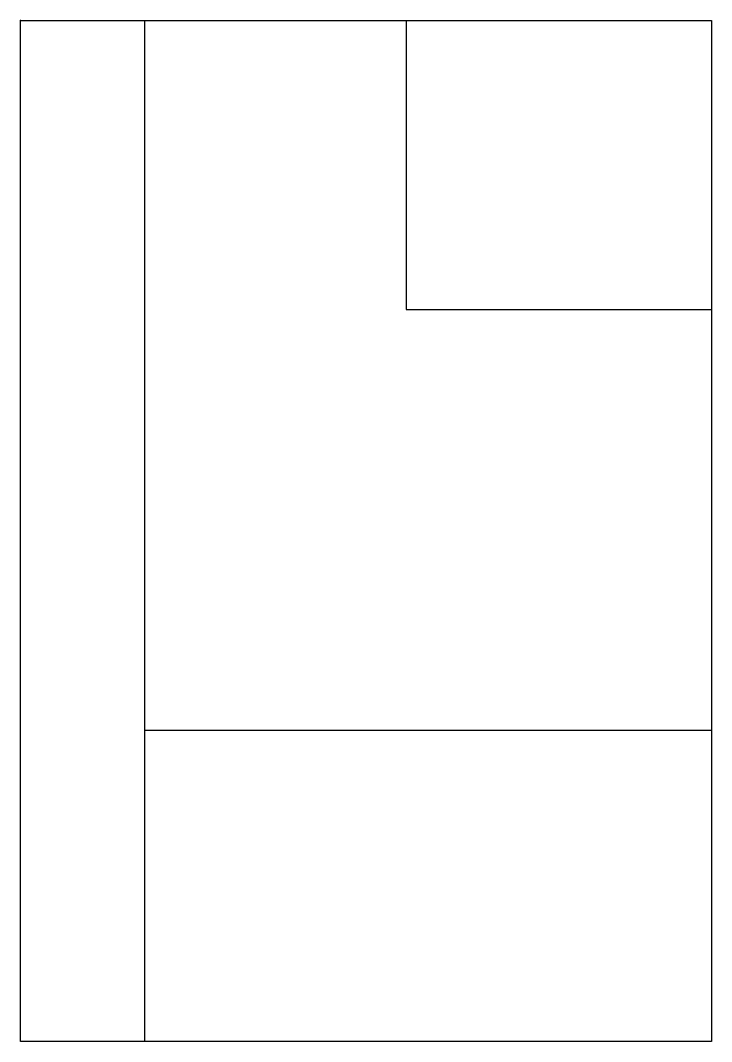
# Model space of a CAD drawing. Header units: millimetres. Extents: x 0 to 3698, y -5467 to 0.
import ezdxf

# ---------------------------------------------------------------- set-up
doc = ezdxf.new("R2010")
doc.units = ezdxf.units.MM
doc.header["$MEASUREMENT"] = 0
doc.layers.add('house v2_Sketch1', color=7, linetype='Continuous')

msp = doc.modelspace()

# ---------------------------------------------------------------- linework, layer by layer
at = {"layer": 'house v2_Sketch1'}
for p, q in [((0, 0), (3698, 0)), ((0, -5467), (0, 0)), ((663, 0), (663, -5467)), ((2064, 0), (2064, -1548)), ((3698, 0), (3698, -5467)), ((2064, -1548), (3698, -1548)), ((663, -3800), (3698, -3800)), ((3698, -5467), (0, -5467))]:
    msp.add_line(p, q, dxfattribs=at)
msp.add_point((0, 0), dxfattribs=at)

doc.saveas('drawing.dxf')
